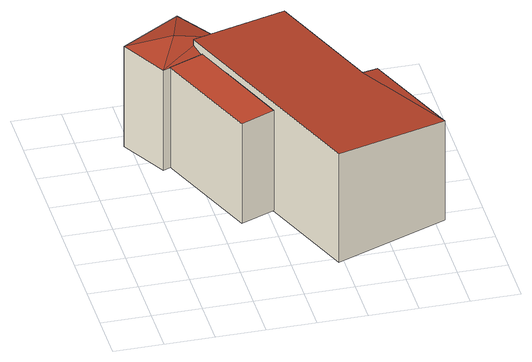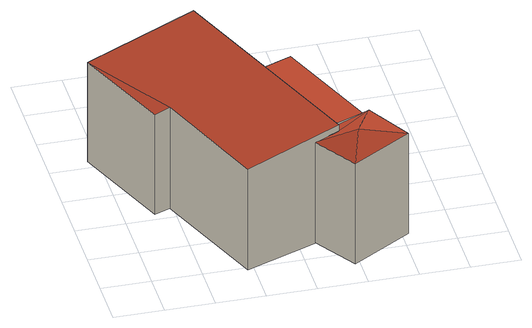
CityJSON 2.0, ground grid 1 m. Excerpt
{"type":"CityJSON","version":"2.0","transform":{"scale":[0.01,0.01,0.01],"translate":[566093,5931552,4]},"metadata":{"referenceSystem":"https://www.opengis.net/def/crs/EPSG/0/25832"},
"CityObjects":{
"building1":{"type":"Building","attributes":{"Grundfläche 2D":"1.634682","Grundhöhe NN":"4.757"},"geometry":[{"type":"Solid","lod":"3","boundaries":[[[[0,1,2]],[[3,0,2,4]],[[3,4,5]],[[3,5,6]],[[3,6,0]],[[7,8,2,1]],[[8,9,4,2]],[[9,10,5,4]],[[10,11,6,5]],[[11,12,0,6]],[[12,7,1,0]],[[7,12,11,10,9,8]]]],"semantics":{"surfaces":[{"type":"RoofSurface"},{"type":"WallSurface"},{"type":"GroundSurface"}],"values":[[0,0,0,0,0,1,1,1,1,1,1,2]]}}]},
"building2":{"type":"Building","attributes":{"Grundfläche 2D":"1.778310","Grundhöhe NN":"4.772"},"geometry":[{"type":"Solid","lod":"3","boundaries":[[[[13,14,15,16]],[[17,18,16,15]],[[18,19,13,16]],[[19,20,14,13]],[[20,17,15,14]],[[20,19,18,17]]]],"semantics":{"surfaces":[{"type":"RoofSurface"},{"type":"WallSurface"},{"type":"GroundSurface"}],"values":[[0,1,1,1,1,2]]}}]},
"building3":{"type":"Building","attributes":{"Grundfläche 2D":"10.829803","Grundhöhe NN":"4.737"},"geometry":[{"type":"Solid","lod":"3","boundaries":[[[[21,22,23,24,25]],[[26,24,23]],[[22,21,27,28]],[[23,22,28,29]],[[26,23,29,30]],[[24,26,30,31]],[[25,24,31,32]],[[21,25,32,27]],[[30,29,28,27,32,31]]]],"semantics":{"surfaces":[{"type":"RoofSurface"},{"type":"WallSurface"},{"type":"GroundSurface"}],"values":[[0,0,1,1,1,1,1,1,2]]}}]}
},
"vertices":[
[141,467,306],[226,502,301],[215,529,310],[182,550,324],[267,549,306],[210,638,306],[87,563,306],[226,502,76],[215,529,76],[267,549,76],[210,638,76],[87,563,76],[141,467,76],
[241,256,306],[311,284,306],[226,502,306],[155,474,306],[226,502,77],[155,474,77],[241,256,77],[311,284,77],
[215,529,324],[389,87,324],[619,177,302],[506,368,306],[412,606,306],[538,380,302],[215,529,74],[389,87,74],[619,177,74],[538,380,74],[506,368,74],[412,606,74]
]}
